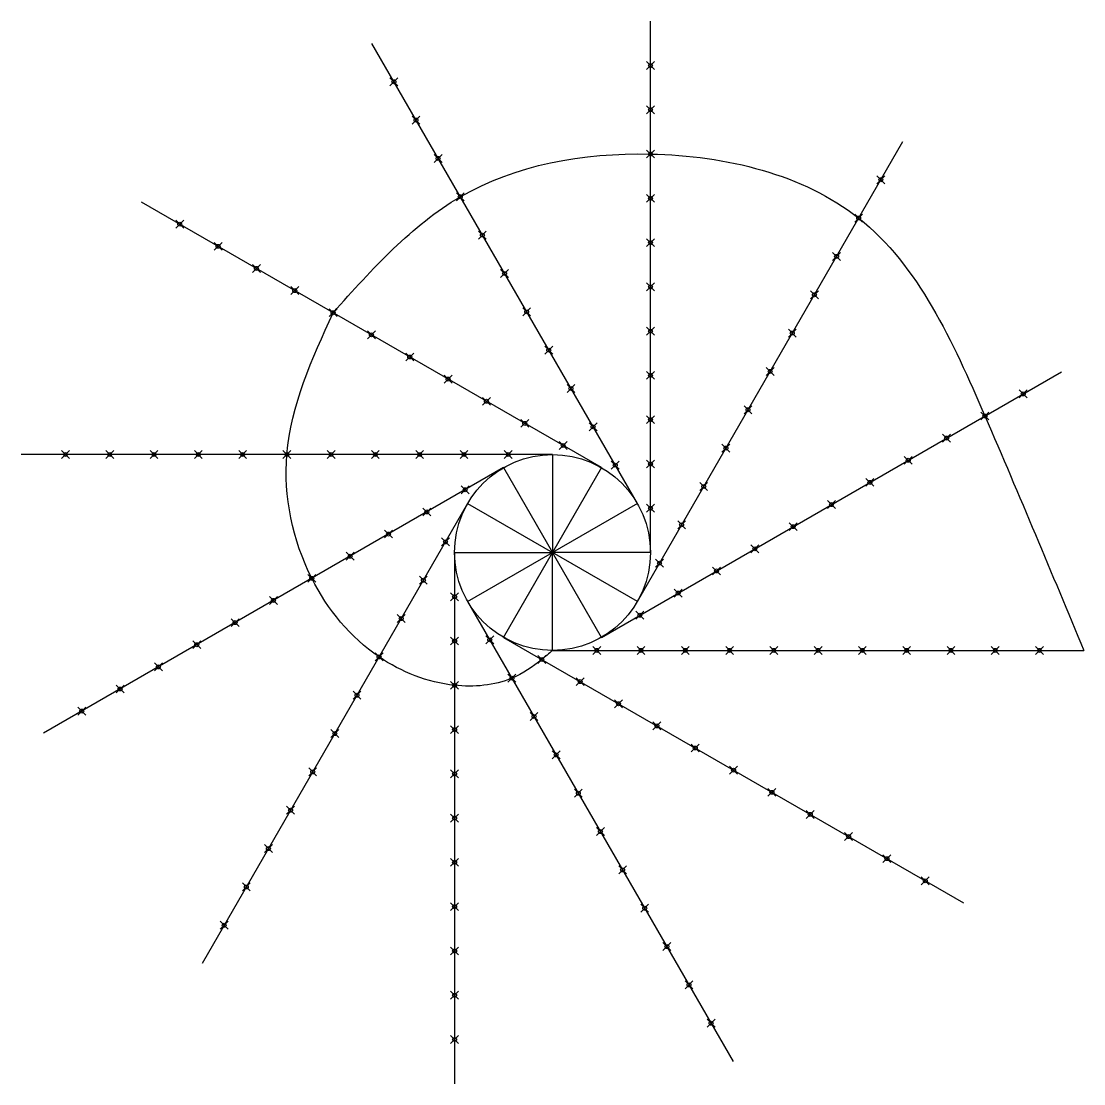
# Model space of a CAD drawing. Header units: millimetres. Extents: x -685 to 4737, y -216 to 5206.
import ezdxf

# ---------------------------------------------------------------- set-up
doc = ezdxf.new("R2010")
doc.units = ezdxf.units.MM
doc.header["$PDMODE"] = 35
doc.header["$PDSIZE"] = 20

# ---------------------------------------------------------------- blocks, each defined once
blk = doc.blocks.new('*U2')
for q in [(-1355.5, 250), (1355.5, -250)]:
    blk.add_line((-1355.5, -250), q)
for p in [(-1129.6, -250), (-903.7, -250), (-677.8, -250), (-451.8, -250), (-225.9, -250), (0, -250), (225.9, -250), (451.8, -250), (677.8, -250), (903.7, -250), (1129.6, -250)]:
    blk.add_point(p)
blk = doc.blocks.new('*U3')
at = {"color": 0, "linetype": 'ByBlock', "lineweight": -2, "transparency": 16777216}
for p, rotation in [((2276.2, 3850.7), 89.99999999999991), ((1564.9, 3794.1), 119.9999999999999), ((2920.4, 3544.1), 59.99999999999992), ((977.2, 3389.4), 149.9999999999999), ((3325.1, 2956.4), 29.99999999999998), ((670.6, 2745.2), 180), ((727.2, 2033.9), 209.9999999999997), ((1131.9, 1446.2), 239.9999999999997), ((1776.2, 1139.6), 269.9999999999998), ((2487.4, 1196.2), 299.9999999999997), ((3075.1, 1600.9), 329.9999999999998)]:
    blk.add_blockref('*U2', p, dxfattribs=dict(at, rotation=rotation))
blk.add_blockref('*U2', (3381.7, 2245.2), dxfattribs=at)

msp = doc.modelspace()

# ---------------------------------------------------------------- linework, layer by layer
msp.add_circle((2026.2, 2495.2), 500)
for points in [[(906.6, 3718.9), (1555.5, 4310.4), (2526.2, 4528.5), (3588.8, 4201.7), (4232.7, 3191.8), (4737.3, 1995.2)], [(2026.2, 1995.2), (1971.8, 1949.2), (1819.1, 1853.9), (1526.2, 1817.4), (1141.3, 1962.5), (797.9, 2363.4), (670.6, 2995.2), (906.6, 3718.9)]]:
    msp.add_spline(points, degree=3)

# ---------------------------------------------------------------- block references
msp.add_blockref('*U3', (0, 0))

doc.saveas('drawing.dxf')
